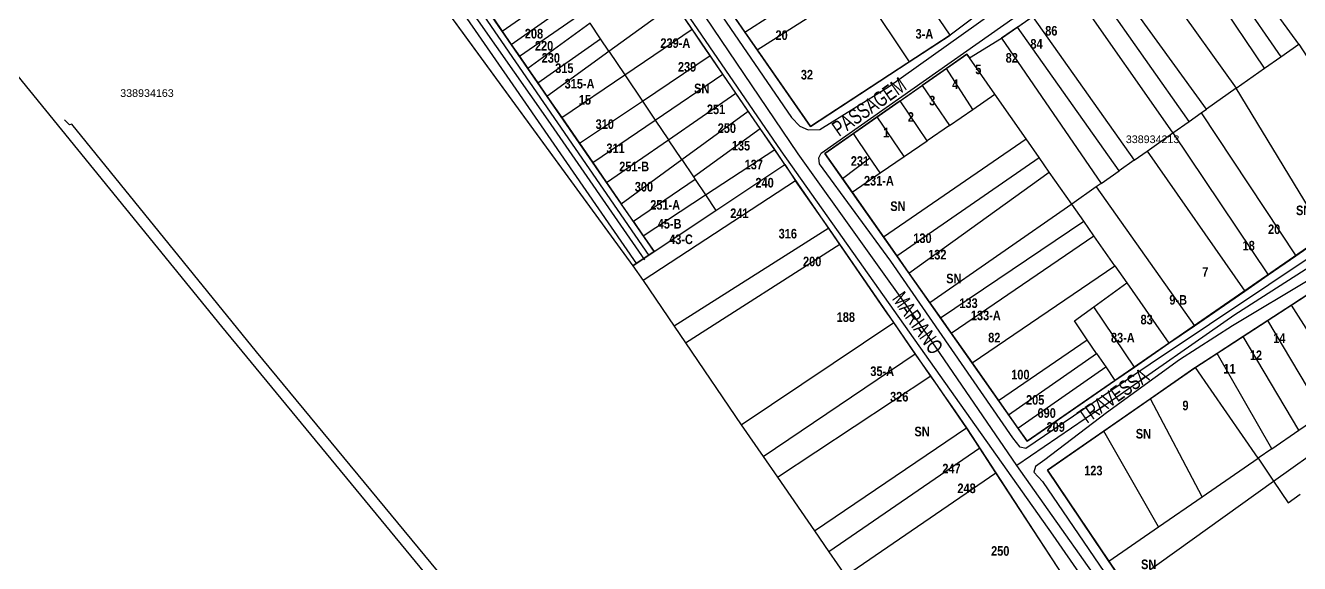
# Model space of a CAD drawing. Extents: x 206099 to 208675, y 4843659 to 4845705.
# Drawn here: x 207302.6 to 207635.6, y 4844045.7 to 4844186.3 of the extents above; entities that cross this region are included whole.
import ezdxf
from ezdxf.enums import TextEntityAlignment as Align

# ---------------------------------------------------------------- set-up
doc = ezdxf.new("R2010")
doc.units = 0
doc.header["$LTSCALE"] = 1.5
doc.header["$MEASUREMENT"] = 0
for name, color, linetype in [('CD-MALHA-LOTES', 40, 'CONTINUOUS'), ('CD_TXT_QUADRA', 7, 'CONTINUOUS'), ('HD-VALAS-DRENOS', 170, 'CONTINUOUS'), ('RU-QUADRAS', 6, 'CONTINUOUS'), ('SV-EIXO-RUA-N-PAV', 6, 'CONTINUOUS'), ('SV-RUA-NAO-PAV-S-GUIA-C-GUIA', 7, 'CONTINUOUS'), ('SV-TXT-RUA-N-PAV-S-GUIA-C-GUIA', 7, 'CONTINUOUS'), ('Th_NmrPort', 7, 'CONTINUOUS')]:
    doc.layers.add(name, color=color, linetype=linetype)
doc.styles.add('ARIAL', font='ARIAL.TTF')
doc.styles.add('MONOTXT', font='ARIAL.TTF', dxfattribs={"height": 0.2})
doc.styles.get("Standard").update_dxf_attribs({"font": 'swisscbo.ttf'})

msp = doc.modelspace()

# ---------------------------------------------------------------- linework, layer by layer
at = {"layer": 'CD-MALHA-LOTES', "linetype": 'Continuous'}
for p, q in [((207366.04, 4844253.99), (207461.34, 4844123.51)), ((207260.38, 4844222.39), (207353.86, 4844107.65)), ((207626.46, 4844175.11), (207600.95, 4844213.01)), ((207604.8, 4844215.69), (207630.68, 4844178.08)), ((207490.65, 4844184.52), (207527.54, 4844208.36)), ((207592.39, 4844207.06), (207619.03, 4844169.87)), ((207544.27, 4844183.79), (207530.91, 4844203.41)), ((207611.29, 4844164.42), (207584.39, 4844201.5)), ((207427.19, 4844184.81), (207443.82, 4844196.35)), ((207493.86, 4844179.89), (207520.31, 4844196.69)), ((207520.31, 4844196.69), (207533.59, 4844176.79)), ((207606.76, 4844161.23), (207580.35, 4844198.69)), ((207429.61, 4844181.31), (207446.08, 4844192.98)), ((207602.37, 4844158.42), (207576.23, 4844195.83)), ((207635.41, 4844181.42), (207626.73, 4844193.42)), ((207431.74, 4844178.22), (207448.32, 4844189.65)), ((207455.12, 4844179.55), (207472.34, 4844192.02)), ((207476.86, 4844185.34), (207472.34, 4844192.02)), ((207424.82, 4844188.25), (207427.19, 4844184.81)), ((207450.2, 4844186.85), (207433.94, 4844175.02)), ((207452.93, 4844182.8), (207450.2, 4844186.85)), ((207488.12, 4844188.16), (207490.65, 4844184.52)), ((207561.89, 4844185.87), (207565.85, 4844188.61)), ((207565.85, 4844188.61), (207592.36, 4844151.08)), ((207427.19, 4844184.81), (207429.61, 4844181.31)), ((207459.26, 4844173.38), (207476.86, 4844185.34)), ((207481.55, 4844178.42), (207476.86, 4844185.34)), ((207490.65, 4844184.52), (207493.86, 4844179.89)), ((207533.59, 4844176.79), (207544.27, 4844183.79)), ((207549.34, 4844177.83), (207557.73, 4844182.97)), ((207561.89, 4844185.87), (207557.73, 4844182.97)), ((207557.73, 4844182.97), (207583.73, 4844145)), ((207588.45, 4844148.32), (207561.89, 4844185.87)), ((207429.61, 4844181.31), (207431.74, 4844178.22)), ((207436.54, 4844171.26), (207452.93, 4844182.8)), ((207455.12, 4844179.55), (207452.93, 4844182.8)), ((207493.86, 4844179.89), (207507.75, 4844159.86)), ((207630.68, 4844178.08), (207635.41, 4844181.42)), ((207635.41, 4844181.42), (207659.86, 4844143.54)), ((207431.74, 4844178.22), (207433.94, 4844175.02)), ((207438.92, 4844167.81), (207455.12, 4844179.55)), ((207455.12, 4844179.55), (207459.26, 4844173.38)), ((207463.86, 4844166.55), (207481.55, 4844178.42)), ((207484.89, 4844173.53), (207481.55, 4844178.42)), ((207507.75, 4844159.86), (207533.59, 4844176.79)), ((207548.68, 4844178.77), (207543.33, 4844175.03)), ((207549.34, 4844177.83), (207548.68, 4844178.77)), ((207555.98, 4844168.32), (207549.34, 4844177.83)), ((207626.46, 4844175.11), (207630.68, 4844178.08)), ((207433.94, 4844175.02), (207436.54, 4844171.26)), ((207442.8, 4844162.2), (207459.26, 4844173.38)), ((207459.26, 4844173.38), (207463.86, 4844166.55)), ((207467.22, 4844161.56), (207484.89, 4844173.53)), ((207488.29, 4844168.58), (207484.89, 4844173.53)), ((207543.33, 4844175.03), (207537, 4844170.6)), ((207550.22, 4844164.37), (207543.33, 4844175.03)), ((207619.03, 4844169.87), (207626.46, 4844175.11)), ((207436.54, 4844171.26), (207438.92, 4844167.81)), ((207531.25, 4844166.58), (207537, 4844170.6)), ((207537, 4844170.6), (207544.08, 4844160.16)), ((207619.03, 4844169.87), (207611.29, 4844164.42)), ((207642.4, 4844131.5), (207619.03, 4844169.87)), ((207438.92, 4844167.81), (207442.8, 4844162.2)), ((207447.41, 4844155.52), (207463.86, 4844166.55)), ((207463.86, 4844166.55), (207467.22, 4844161.56)), ((207470.67, 4844156.42), (207488.29, 4844168.58)), ((207491.51, 4844163.9), (207488.29, 4844168.58)), ((207531.25, 4844166.58), (207525.24, 4844162.37)), ((207538.26, 4844156.17), (207531.25, 4844166.58)), ((207550.22, 4844164.37), (207555.98, 4844168.32)), ((207564.15, 4844156.65), (207555.98, 4844168.32)), ((207474.15, 4844151.26), (207491.51, 4844163.9)), ((207494.64, 4844159.37), (207491.51, 4844163.9)), ((207544.08, 4844160.16), (207550.22, 4844164.37)), ((207606.76, 4844161.23), (207609.87, 4844163.42)), ((207609.87, 4844163.42), (207611.29, 4844164.42)), ((207609.87, 4844163.42), (207634.64, 4844126.14)), ((207442.8, 4844162.2), (207447.41, 4844155.52)), ((207450.87, 4844150.49), (207467.22, 4844161.56)), ((207467.22, 4844161.56), (207470.67, 4844156.42)), ((207525.24, 4844162.37), (207519.06, 4844158.05)), ((207532.24, 4844152.04), (207525.24, 4844162.37)), ((207544.08, 4844160.16), (207538.26, 4844156.17)), ((207602.5, 4844158.23), (207606.76, 4844161.23)), ((207454.49, 4844145.25), (207470.67, 4844156.42)), ((207474.15, 4844151.26), (207470.67, 4844156.42)), ((207477.21, 4844146.71), (207494.64, 4844159.37)), ((207498.43, 4844153.86), (207494.64, 4844159.37)), ((207519.06, 4844158.05), (207511.56, 4844152.81)), ((207523.32, 4844151.72), (207519.06, 4844158.05)), ((207526.85, 4844131.07), (207564.15, 4844156.65)), ((207567.52, 4844151.82), (207564.15, 4844156.65)), ((207595.76, 4844153.48), (207602.5, 4844158.23)), ((207602.5, 4844158.23), (207602.37, 4844158.42)), ((207602.5, 4844158.23), (207627.36, 4844121.11)), ((207447.41, 4844155.52), (207450.87, 4844150.49)), ((207480.36, 4844142.02), (207498.43, 4844153.86)), ((207501.1, 4844149.98), (207498.43, 4844153.86)), ((207532.24, 4844152.04), (207538.26, 4844156.17)), ((207592.36, 4844151.08), (207595.76, 4844153.48)), ((207595.76, 4844153.48), (207621.27, 4844116.9)), ((207450.87, 4844150.49), (207454.49, 4844145.25)), ((207458.31, 4844139.72), (207474.15, 4844151.26)), ((207474.15, 4844151.26), (207477.21, 4844146.71)), ((207483.08, 4844137.98), (207501.1, 4844149.98)), ((207501.1, 4844149.98), (207503.89, 4844145.69)), ((207511.56, 4844152.81), (207516.12, 4844146.33)), ((207516.12, 4844146.33), (207523.32, 4844151.72)), ((207525.99, 4844147.76), (207523.32, 4844151.72)), ((207525.99, 4844147.76), (207532.24, 4844152.04)), ((207530.34, 4844126.1), (207567.52, 4844151.82)), ((207570.2, 4844147.99), (207567.52, 4844151.82)), ((207592.36, 4844151.08), (207588.45, 4844148.32)), ((207477.21, 4844146.71), (207477.68, 4844146.01)), ((207516.12, 4844146.33), (207518.65, 4844142.73)), ((207518.65, 4844142.73), (207525.99, 4844147.76)), ((207533.5, 4844121.61), (207570.2, 4844147.99)), ((207576.06, 4844139.6), (207570.2, 4844147.99)), ((207583.73, 4844145), (207588.45, 4844148.32)), ((207454.49, 4844145.25), (207458.31, 4844139.72)), ((207477.68, 4844146.01), (207461.52, 4844135.07)), ((207503.89, 4844145.69), (207464.1, 4844119.64)), ((207477.68, 4844146.01), (207480.36, 4844142.02)), ((207512.58, 4844133.31), (207503.89, 4844145.69)), ((207582.49, 4844144.13), (207576.06, 4844139.6)), ((207583.73, 4844145), (207582.49, 4844144.13)), ((207582.49, 4844144.13), (207608.15, 4844107.85)), ((207461.52, 4844135.07), (207458.31, 4844139.72)), ((207464.08, 4844131.35), (207480.36, 4844142.02)), ((207480.36, 4844142.02), (207483.08, 4844137.98)), ((207518.65, 4844142.73), (207526.85, 4844131.07)), ((207466.93, 4844127.23), (207483.08, 4844137.98)), ((207576.06, 4844139.6), (207538.95, 4844113.85)), ((207579.19, 4844135.13), (207576.06, 4844139.6)), ((207461.52, 4844135.07), (207464.08, 4844131.35)), ((207512.58, 4844133.31), (207472.2, 4844107.71)), ((207515.42, 4844129.18), (207512.58, 4844133.31)), ((207541.73, 4844109.9), (207579.19, 4844135.13)), ((207581.87, 4844131.3), (207579.19, 4844135.13)), ((207464.08, 4844131.35), (207466.93, 4844127.23)), ((207526.85, 4844131.07), (207530.34, 4844126.1)), ((207544.55, 4844105.88), (207581.87, 4844131.3)), ((207587.36, 4844123.45), (207581.87, 4844131.3)), ((207634.64, 4844126.14), (207642.4, 4844131.5)), ((207466.93, 4844127.23), (207461.34, 4844123.51)), ((207475.16, 4844103.35), (207515.42, 4844129.18)), ((207529.57, 4844108.64), (207515.42, 4844129.18)), ((207461.34, 4844123.51), (207464.1, 4844119.64)), ((207530.34, 4844126.1), (207533.5, 4844121.61)), ((207550, 4844098.13), (207587.36, 4844123.45)), ((207587.36, 4844123.45), (207590.42, 4844119.07)), ((207627.36, 4844121.11), (207634.64, 4844126.14)), ((207533.5, 4844121.61), (207538.95, 4844113.85)), ((207621.27, 4844116.9), (207627.36, 4844121.11)), ((207464.1, 4844119.64), (207472.2, 4844107.71)), ((207581.83, 4844112.8), (207590.42, 4844119.07)), ((207590.42, 4844119.07), (207601.48, 4844103.24)), ((207608.15, 4844107.85), (207621.27, 4844116.9)), ((207640.85, 4844117.96), (207633.47, 4844113.18)), ((207538.95, 4844113.85), (207541.73, 4844109.9)), ((207633.47, 4844113.18), (207627.35, 4844109.21)), ((207644.95, 4844095.17), (207633.47, 4844113.18)), ((207541.73, 4844109.9), (207544.55, 4844105.88)), ((207576.76, 4844109.1), (207581.83, 4844112.8)), ((207592.48, 4844097.03), (207581.83, 4844112.8)), ((207353.86, 4844107.65), (207493.87, 4843937.96)), ((207472.2, 4844107.71), (207475.16, 4844103.35)), ((207489.68, 4844081.97), (207529.57, 4844108.64)), ((207535.18, 4844100.53), (207529.57, 4844108.64)), ((207580.12, 4844104.15), (207576.76, 4844109.1)), ((207601.48, 4844103.24), (207608.15, 4844107.85)), ((207627.35, 4844109.21), (207620.86, 4844105.01)), ((207641.81, 4844084.95), (207627.35, 4844109.21)), ((207475.16, 4844103.35), (207489.68, 4844081.97)), ((207544.55, 4844105.88), (207550, 4844098.13)), ((207556.94, 4844088.27), (207580.12, 4844104.15)), ((207582.53, 4844100.6), (207580.12, 4844104.15)), ((207592.48, 4844097.03), (207601.48, 4844103.24)), ((207620.86, 4844105.01), (207614.09, 4844100.62)), ((207635.43, 4844080.56), (207620.86, 4844105.01)), ((207495.4, 4844073.69), (207535.18, 4844100.53)), ((207539.2, 4844094.72), (207535.18, 4844100.53)), ((207559.56, 4844084.53), (207582.53, 4844100.6)), ((207582.53, 4844100.6), (207584.93, 4844097.06)), ((207614.09, 4844100.62), (207608.42, 4844096.95)), ((207628.33, 4844075.67), (207614.09, 4844100.62)), ((207550, 4844098.13), (207556.94, 4844088.27)), ((207562, 4844081.07), (207584.93, 4844097.06)), ((207584.93, 4844097.06), (207587.35, 4844093.49)), ((207587.35, 4844093.49), (207592.48, 4844097.03)), ((207608.19, 4844096.8), (207596.64, 4844088.77)), ((207608.42, 4844096.95), (207608.19, 4844096.8)), ((207624.81, 4844073.25), (207608.42, 4844096.95)), ((207499.13, 4844068.29), (207539.2, 4844094.72)), ((207548.6, 4844081.14), (207539.2, 4844094.72)), ((207564.41, 4844077.64), (207587.35, 4844093.49)), ((207628.83, 4844067.22), (207660.8, 4844090.13)), ((207556.94, 4844088.27), (207559.56, 4844084.53)), ((207596.64, 4844088.77), (207584.48, 4844080.32)), ((207610.16, 4844063.16), (207596.64, 4844088.77)), ((207559.56, 4844084.53), (207562, 4844081.07)), ((207635.43, 4844080.56), (207641.81, 4844084.95)), ((207489.68, 4844081.97), (207495.4, 4844073.69)), ((207508.8, 4844054.29), (207548.6, 4844081.14)), ((207552.06, 4844075.83), (207548.6, 4844081.14)), ((207562, 4844081.07), (207564.41, 4844077.64)), ((207584.48, 4844080.32), (207569.75, 4844070.09)), ((207598.78, 4844055.33), (207584.48, 4844080.32)), ((207628.33, 4844075.67), (207635.43, 4844080.56)), ((207495.4, 4844073.69), (207499.13, 4844068.29)), ((207552.06, 4844075.83), (207512.6, 4844048.8)), ((207556.23, 4844069.44), (207552.06, 4844075.83)), ((207610.16, 4844063.16), (207624.81, 4844073.25)), ((207628.33, 4844075.67), (207624.81, 4844073.25)), ((207624.81, 4844073.25), (207628.83, 4844067.22)), ((207569.75, 4844070.09), (207585.73, 4844046.35)), ((207499.13, 4844068.29), (207508.8, 4844054.29)), ((207516.97, 4844042.47), (207556.23, 4844069.44)), ((207572.39, 4844044.64), (207556.23, 4844069.44)), ((207590.25, 4844039.59), (207628.83, 4844067.22)), ((207628.83, 4844067.22), (207632.59, 4844061.59)), ((207598.78, 4844055.33), (207610.16, 4844063.16)), ((207632.59, 4844061.59), (207635.75, 4844063.86)), ((207508.8, 4844054.29), (207512.6, 4844048.8)), ((207585.73, 4844046.35), (207598.78, 4844055.33)), ((207512.6, 4844048.8), (207516.97, 4844042.47)), ((207585.73, 4844046.35), (207590.25, 4844039.59))]:
    msp.add_line(p, q, dxfattribs=at)
at = {"layer": 'HD-VALAS-DRENOS', "flags": 128}
msp.add_lwpolyline([(207506.27, 4843928.78), (207435.19, 4844013.66), (207362.98, 4844101.03), (207314.77, 4844160.46), (207314.12, 4844160.28), (207312.81, 4844161.67)], dxfattribs=at)
at = {"layer": 'RU-QUADRAS', "color": 6, "linetype": 'Continuous'}
msp.add_lwpolyline([(207242.54, 4844432.66, -0.004114), (207369.85, 4844257.26), (207366.04, 4844253.99), (207461.34, 4844123.51), (207466.93, 4844127.23), (207410.97, 4844208.32), (207379.82, 4844251.9), (207412.76, 4844277.46), (207426.33, 4844259.95, 0.004706), (207548.6, 4844081.14), (207583.62, 4844027.41), (207553.08, 4844006.98), (207555.55, 4844003.49), (207588.43, 4844025.8), (207619.37, 4843980.03), (207579.37, 4843952.14), (207583.32, 4843946.49), (207622.78, 4843971.92), (207641.33, 4843945.76, 0.005737), (207686.73, 4843889.4), (207679.42, 4843882.25), (207624.12, 4843893.62, 0.004301), (207401.62, 4843930.52), (207260.32, 4843955.26)], format="xyb", dxfattribs=at)
for points in [[(207442.2, 4844254.37), (207499.79, 4844293.74), (207528.35, 4844251.87), (207533.24, 4844255.7), (207503.64, 4844296.78), (207569.32, 4844342.4), (207633.81, 4844247.76), (207587.02, 4844216.07), (207581.45, 4844211.83), (207547.11, 4844256.8), (207545.89, 4844255.85), (207580.28, 4844210.81), (207544.27, 4844183.79), (207507.75, 4844159.86)], [(207511.56, 4844152.81), (207548.68, 4844178.77), (207549.34, 4844177.83), (207557.73, 4844182.97), (207639.49, 4844239.81), (207646.24, 4844230.96), (207647.51, 4844231.8), (207692.91, 4844166.38), (207564.41, 4844077.64)]]:
    msp.add_lwpolyline(points, close=True, dxfattribs=at)
msp.add_lwpolyline([(207569.75, 4844070.09), (207608.19, 4844096.8), (207640.85, 4844117.96), (207706.76, 4844026.01, -0.015176), (207671.34, 4844000.59), (207667.82, 4844005.94), (207631.59, 4843985.41), (207630.73, 4843986.4), (207628.02, 4843984.55), (207620.2, 4843995.24)], format="xyb", close=True, dxfattribs=at)
at = {"layer": 'SV-EIXO-RUA-N-PAV'}
for p, q in [((207641.42, 4844125.22), (207618.66, 4844110.68)), ((207618.66, 4844110.68), (207586.72, 4844088.38)), ((207586.72, 4844088.38), (207561.71, 4844071.31))]:
    msp.add_line(p, q, dxfattribs=at)
at = {"layer": 'SV-EIXO-RUA-N-PAV', "flags": 128}
for points in [[(207691.77, 4843887.6), (207682.62, 4843899.55), (207671.55, 4843915.2), (207657.19, 4843933.75), (207642.95, 4843954.35), (207625.15, 4843979.52), (207613.33, 4843996.94), (207590.9, 4844030.06), (207561.71, 4844071.31), (207537.3, 4844106.91), (207504.59, 4844152.77), (207435.89, 4844254.29), (207416.17, 4844282.54), (207375.8, 4844340), (207339.33, 4844390.48), (207309.74, 4844431.41), (207277.95, 4844474.53), (207271.23, 4844481.5)], [(207235.04, 4844449.6), (207244.85, 4844437.66), (207277.23, 4844392.05), (207307.1, 4844350.78), (207336.91, 4844308.66), (207354.87, 4844283.28), (207376.55, 4844252.2), (207412.11, 4844200.16), (207439.13, 4844161.51), (207464.44, 4844125.03)]]:
    msp.add_lwpolyline(points, dxfattribs=at)
at = {"layer": 'SV-RUA-NAO-PAV-S-GUIA-C-GUIA', "flags": 128}
for points in [[(207237.06, 4844438.61), (207239.04, 4844438.61), (207240.77, 4844438.36), (207242.88, 4844437.25), (207274.37, 4844391.61), (207328.36, 4844316.94), (207379.59, 4844243.58), (207430.04, 4844170.76), (207462.34, 4844124.02)], [(207526.19, 4844315.14), (207504.02, 4844299.19), (207503.15, 4844297.95), (207503.04, 4844296.84), (207503.54, 4844295.6), (207531.53, 4844255.22), (207529.05, 4844253.12), (207500.43, 4844294.67), (207498.94, 4844295.26), (207497.34, 4844294.89), (207486.26, 4844287.13), (207442.1, 4844256.15), (207441.2, 4844254.28), (207441.84, 4844252.01), (207467.71, 4844213.55), (207502.83, 4844162.25), (207504.97, 4844159.98), (207507.15, 4844159.02), (207510.25, 4844159.13), (207528.21, 4844170.21), (207581.85, 4844208.49)], [(207465.63, 4844126.22), (207379.35, 4844251.5), (207397.18, 4844265.37), (207413.93, 4844278.45), (207448.27, 4844229.03), (207500.05, 4844153.51), (207571.15, 4844053.09), (207587.28, 4844029.87)], [(207661.4, 4844144.17), (207661.24, 4844142.12), (207658.56, 4844139.29), (207596.57, 4844097.83), (207564.06, 4844075.79), (207562.57, 4844076.13), (207560.69, 4844078.59), (207528.78, 4844124.69), (207510.12, 4844150.11), (207510, 4844151.72), (207510.62, 4844152.9), (207581.76, 4844202.97), (207602.85, 4844217.12)], [(207697.26, 4844042.79), (207686.9, 4844057.21), (207668.37, 4844082.24), (207644.94, 4844116.62), (207642.73, 4844119.69), (207640.64, 4844120.35), (207638.69, 4844120.2), (207618.09, 4844107.8), (207604.24, 4844098.9), (207585.19, 4844085.04), (207569.04, 4844072.82), (207566.57, 4844071.08), (207566.2, 4844069.59), (207568.42, 4844067.12), (207587.23, 4844039.55)]]:
    msp.add_lwpolyline(points, dxfattribs=at)

# ---------------------------------------------------------------- texts
at = {"layer": 'CD_TXT_QUADRA', "color": 7, "linetype": 'Continuous', "style": 'MONOTXT'}
for s, p in [('338934163', (207327.4, 4844167.62)), ('338934213', (207590.2, 4844155.55))]:
    msp.add_text(s, height=2, dxfattribs=at).set_placement(p)
at = {"layer": 'SV-TXT-RUA-N-PAV-S-GUIA-C-GUIA', "style": 'ARIAL', "width": 0.7}
for s, rotation, p in [('PASSAGEM', 35, (207515.25, 4844157.14)), ('MARIANO', 305, (207528.95, 4844114.89)), ('TRAVESSA ', 35, (207579.5, 4844081.79))]:
    msp.add_text(s, height=4, rotation=rotation, dxfattribs=at).set_placement(p)
at = {"layer": 'Th_NmrPort', "color": 1}
for s, p in [('208', (207433.14, 4844184.14)), ('239-A', (207468.57, 4844181.68)), ('20', (207498.64, 4844183.75)), ('3-A', (207535.25, 4844184.09)), ('86', (207569.13, 4844184.9)), ('220', (207435.78, 4844180.97)), ('84', (207565.26, 4844181.47)), ('230', (207437.54, 4844177.8)), ('315', (207441.07, 4844175.12)), ('239', (207473.15, 4844175.47)), ('82', (207558.8, 4844177.82)), ('32', (207505.27, 4844173.42)), ('5', (207550.85, 4844174.82)), ('315-A', (207443.54, 4844171.07)), ('SN', (207477.38, 4844169.84)), ('4', (207544.83, 4844170.95)), ('15', (207447.24, 4844166.85)), ('3', (207538.81, 4844166.66)), ('251', (207480.72, 4844164.38)), ('2', (207533.22, 4844162.37)), ('310', (207451.64, 4844160.51)), ('250', (207483.54, 4844159.46)), ('1', (207526.77, 4844158.29)), ('311', (207454.46, 4844154.18)), ('135', (207487.24, 4844154.88)), ('251-B', (207457.81, 4844149.43)), ('137', (207490.59, 4844149.95)), ('231', (207518.33, 4844150.87)), ('240', (207493.41, 4844145.2)), ('231-A', (207521.77, 4844145.72)), ('300', (207461.87, 4844144.15)), ('251-A', (207465.92, 4844139.4)), ('SN', (207528.65, 4844139.07)), ('241', (207486.81, 4844137.22)), ('SN', (207634.68, 4844137.98)), ('45-B', (207467.86, 4844134.47)), ('316', (207499.47, 4844131.89)), ('20', (207627.37, 4844133.04)), ('43-C', (207470.85, 4844130.42)), ('130', (207534.67, 4844130.7)), ('18', (207620.71, 4844128.75)), ('132', (207538.54, 4844126.41)), ('200', (207505.84, 4844124.63)), ('7', (207610.17, 4844121.88)), ('SN', (207543.26, 4844120.18)), ('133', (207546.7, 4844113.74)), ('9-B', (207601.58, 4844114.59)), ('188', (207514.64, 4844110.09)), ('133-A', (207549.71, 4844110.53)), ('83', (207594.05, 4844109.44)), ('82', (207554.23, 4844104.73)), ('83-A', (207586.31, 4844104.71)), ('14', (207628.7, 4844104.58)), ('12', (207622.61, 4844100.12)), ('35-A', (207523.43, 4844095.95)), ('11', (207615.71, 4844096.6)), ('100', (207560.25, 4844095.07)), ('326', (207528.59, 4844089.29)), ('205', (207564.12, 4844088.46)), ('9', (207605, 4844086.99)), ('690', (207567.12, 4844085.03)), ('SN', (207534.96, 4844080.2)), ('209', (207569.49, 4844081.38)), ('SN', (207592.8, 4844079.62)), ('247', (207542.25, 4844070.51)), ('123', (207579.32, 4844070)), ('248', (207546.19, 4844065.36)), ('250', (207554.99, 4844049)), ('SN', (207594.18, 4844045.5))]:
    msp.add_text(s, height=2.5, dxfattribs=at).set_placement(p, align=Align.MIDDLE_LEFT)

doc.saveas('drawing.dxf')
